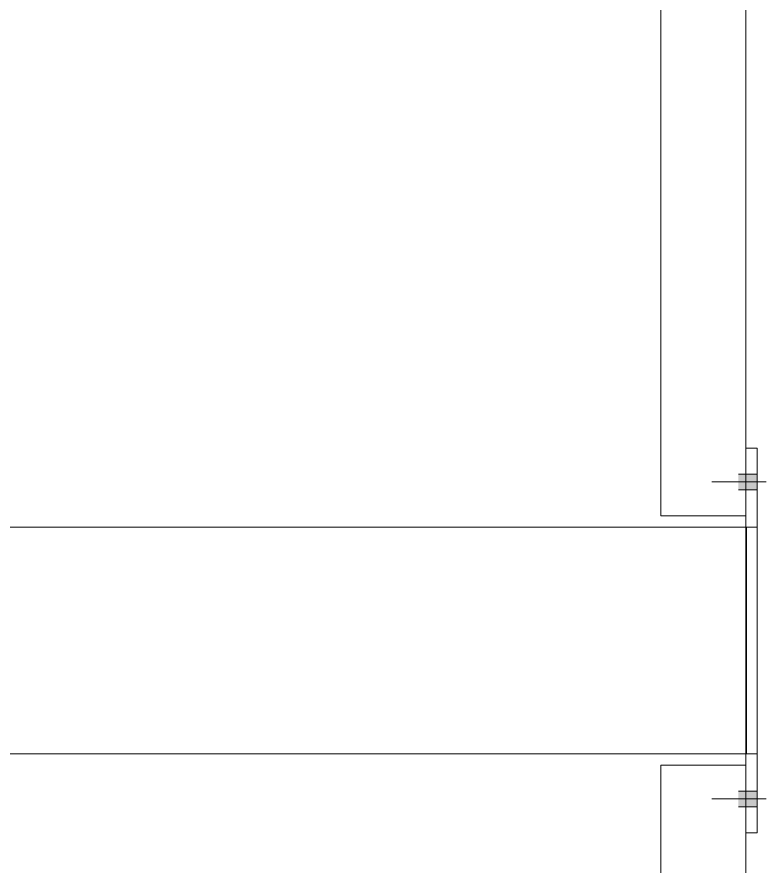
# Model space of a CAD drawing. Header units: millimetres. Extents: x -220592 to 404889, y -217665 to 38245.
# Drawn here: x 37261 to 37923, y -36871 to -36121 of the extents above; entities that cross this region are included whole.
import ezdxf

# ---------------------------------------------------------------- set-up
doc = ezdxf.new("R2010")
doc.units = ezdxf.units.MM
doc.linetypes.add('XKITLINE00', pattern=[0])
doc.layers.add('000 - 0_HIDE_OBJ_FRAMING_DEF_SUB_1', color=7, linetype='Continuous')

# ---------------------------------------------------------------- blocks, each defined once
blk = doc.blocks.new('*A14410')
at = {"layer": '000 - 0_HIDE_OBJ_FRAMING_DEF_SUB_1', "color": 7, "linetype": 'XKITLINE00', "lineweight": 0}
for p, q in [((-70.507649, 149.232111), (-70.507649, 162.032111)), ((-69.757649, 149.232111), (-69.757649, 162.032111)), ((-70.507649, 149.232111), (-69.757649, 149.232111))]:
    blk.add_line(p, q, dxfattribs=at)
blk = doc.blocks.new('*A14411')
at = {"layer": '000 - 0_HIDE_OBJ_FRAMING_DEF_SUB_1', "color": 7, "linetype": 'XKITLINE00', "lineweight": 0}
for p, q in [((-69.757649, 149.832111), (-69.657649, 149.832111)), ((-69.657649, 149.832111), (-69.657649, 146.432111)), ((-69.757649, 149.232111), (-69.757649, 147.032111)), ((-69.757649, 149.132111), (-69.657649, 149.132111)), ((-69.657649, 147.132111), (-69.757649, 147.132111)), ((-69.657649, 146.432111), (-69.757649, 146.432111))]:
    blk.add_line(p, q, dxfattribs=at)
blk = doc.blocks.new('*A14512')
at = {"layer": '000 - 0_HIDE_OBJ_FRAMING_DEF_SUB_1', "color": 7, "linetype": 'XKITLINE00', "lineweight": 0}
for p, q in [((-82.807633, 149.132111), (-82.318045, 149.132111)), ((-81.630524, 149.132111), (-81.621276, 149.132111)), ((-81.612906, 149.132111), (-80.987154, 149.132111)), ((-80.96536, 149.132111), (-69.749749, 149.132111)), ((-69.749749, 149.132111), (-69.749749, 147.132111)), ((-82.807633, 147.132111), (-82.318045, 147.132111)), ((-81.590245, 147.132111), (-80.934983, 147.132111)), ((-80.913286, 147.132111), (-69.749749, 147.132111))]:
    blk.add_line(p, q, dxfattribs=at)
blk = doc.blocks.new('*A14513')
at = {"layer": '000 - 0_HIDE_OBJ_FRAMING_DEF_SUB_1', "color": 7, "linetype": 'XKITLINE00', "lineweight": 0}
for p, q in [((-70.507649, 134.232111), (-70.507649, 147.032111)), ((-70.507649, 147.032111), (-69.757649, 147.032111)), ((-69.757649, 134.232111), (-69.757649, 147.032111))]:
    blk.add_line(p, q, dxfattribs=at)
blk = doc.blocks.new('*A14514')
at = {"layer": '000 - 0_HIDE_OBJ_FRAMING_DEF_SUB_1'}
for points in [[(-69.7576, 146.6621), (-69.8226, 146.6621), (-69.8226, 146.8021), (-69.7576, 146.8021)], [(-69.7576, 146.6621), (-69.8226, 146.6621), (-69.8226, 146.8021), (-69.7576, 146.8021)], [(-69.6576, 146.6621), (-69.7576, 146.6621), (-69.7576, 146.8021), (-69.6576, 146.8021)], [(-69.6576, 146.6621), (-69.7576, 146.6621), (-69.7576, 146.8021), (-69.6576, 146.8021)]]:
    blk.add_hatch(color=7, dxfattribs=at).paths.add_polyline_path(points, flags=17)
at = {"layer": '000 - 0_HIDE_OBJ_FRAMING_DEF_SUB_1', "color": 7, "linetype": 'XKITLINE00', "lineweight": 0}
for p, q in [((-69.7576, 146.8021), (-69.8226, 146.8021)), ((-69.7576, 146.8021), (-69.8226, 146.8021)), ((-69.6576, 146.8021), (-69.7576, 146.8021)), ((-69.6576, 146.8021), (-69.7576, 146.8021)), ((-69.5784, 146.7321), (-70.0576, 146.7321)), ((-69.5784, 146.7321), (-70.0576, 146.7321)), ((-69.7576, 146.6621), (-69.8226, 146.6621)), ((-69.7576, 146.6621), (-69.8226, 146.6621)), ((-69.6576, 146.6621), (-69.7576, 146.6621)), ((-69.6576, 146.6621), (-69.7576, 146.6621))]:
    blk.add_line(p, q, dxfattribs=at)
blk = doc.blocks.new('*A14598')
at = {"layer": '000 - 0_HIDE_OBJ_FRAMING_DEF_SUB_1'}
for points in [[(-69.7576, 149.4621), (-69.8226, 149.4621), (-69.8226, 149.6021), (-69.7576, 149.6021)], [(-69.7576, 149.4621), (-69.8226, 149.4621), (-69.8226, 149.6021), (-69.7576, 149.6021)], [(-69.6576, 149.4621), (-69.7576, 149.4621), (-69.7576, 149.6021), (-69.6576, 149.6021)], [(-69.6576, 149.4621), (-69.7576, 149.4621), (-69.7576, 149.6021), (-69.6576, 149.6021)]]:
    blk.add_hatch(color=7, dxfattribs=at).paths.add_polyline_path(points, flags=17)
at = {"layer": '000 - 0_HIDE_OBJ_FRAMING_DEF_SUB_1', "color": 7, "linetype": 'XKITLINE00', "lineweight": 0}
for p, q in [((-69.7576, 149.6021), (-69.8226, 149.6021)), ((-69.7576, 149.6021), (-69.8226, 149.6021)), ((-69.6576, 149.6021), (-69.7576, 149.6021)), ((-69.6576, 149.6021), (-69.7576, 149.6021)), ((-69.5784, 149.5321), (-70.0576, 149.5321)), ((-69.5784, 149.5321), (-70.0576, 149.5321)), ((-69.7576, 149.4621), (-69.8226, 149.4621)), ((-69.7576, 149.4621), (-69.8226, 149.4621)), ((-69.6576, 149.4621), (-69.7576, 149.4621)), ((-69.6576, 149.4621), (-69.7576, 149.4621))]:
    blk.add_line(p, q, dxfattribs=at)
blk = doc.blocks.new('W-1-PP18-ST_20260402-011103_LOWER_PL')
at = {"layer": '000 - 0_HIDE_OBJ_FRAMING_DEF_SUB_1', "color": 7, "lineweight": 0, "xscale": 100, "yscale": 100, "zscale": 100}
for name in ['*A14410', '*A14411', '*A14598', '*A14512', '*A14513', '*A14514']:
    blk.add_blockref(name, (17759.3349, -35779.0805), dxfattribs=at)

msp = doc.modelspace()

# ---------------------------------------------------------------- block references
at = {"layer": 'Defpoints', "color": 7}
msp.add_blockref('W-1-PP18-ST_20260402-011103_LOWER_PL', (27121.4984, -15705.7702), dxfattribs=at)

doc.saveas('drawing.dxf')
